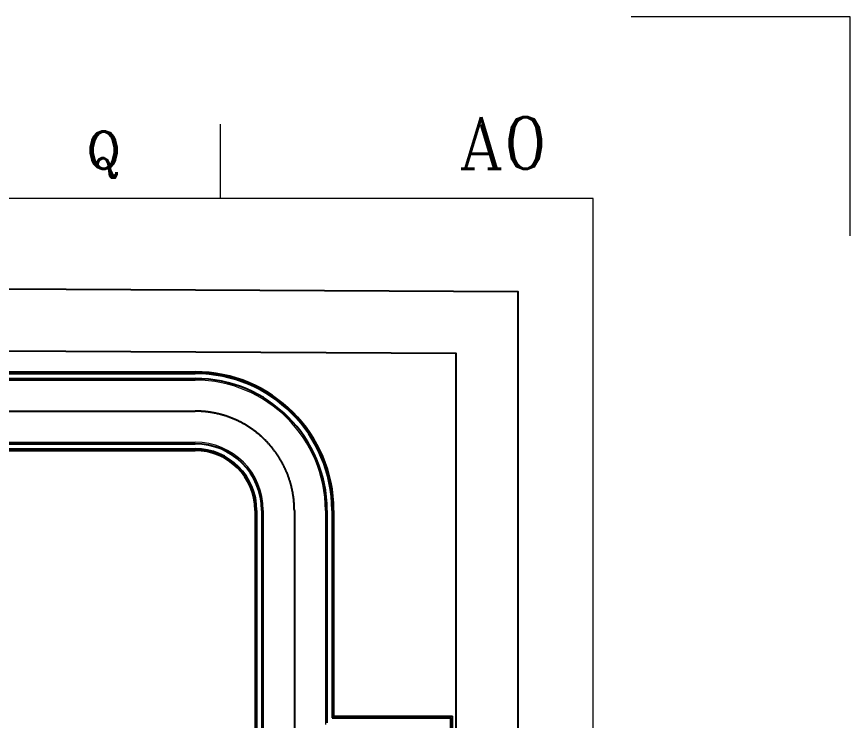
# Model space of a CAD drawing. Header units: millimetres. Extents: x -300 to 383236, y -195106 to -144646.
# Drawn here: x 66202 to 71040, y -148732 to -144646 of the extents above; entities that cross this region are included whole.
import ezdxf

# ---------------------------------------------------------------- set-up
doc = ezdxf.new("R2010")
doc.units = ezdxf.units.MM
doc.header["$LTSCALE"] = 60
doc.linetypes.add('CENTER', pattern=[2, 1.25, -0.25, 0.25, -0.25])
for name, color, linetype in [('1', 7, 'Continuous'), ('C_CEN', 1, 'CENTER'), ('SITE BOUNDARY-AP', 4, 'xxx'), ('나중에 삭제', 7, 'Continuous')]:
    doc.layers.add(name, color=color, linetype=linetype)
for name, color, linetype, lineweight in [('DITCH', 7, 'Continuous', 0), ('ROAD', 4, 'Continuous', 0), ('TAN-TIT', 30, 'Continuous', 0)]:
    doc.layers.add(name, color=color, linetype=linetype, lineweight=lineweight)
doc.styles.add('COM', font='COMPLEX', dxfattribs={"height": 5})
doc.styles.get("Standard").update_dxf_attribs({"font": 'romans.shx', "width": 0.75, "bigfont": 'whgtxt.shx'})
doc.linetypes.add('xxx', pattern='A,0.25,-0.022286,["xxx",Standard,S=0.1,R=0,X=0,Y=-0.035957],-0.221744', length=0.49403)

# ---------------------------------------------------------------- blocks, each defined once
blk = doc.blocks.new('KEY PLAN_NEW')
at = {"layer": 'C_CEN', "color": 253, "linetype": 'CENTER', "lineweight": -3, "ltscale": 10}
for p, q in [((-1475.3, -411.5), (-769.9, -411.5)), ((-577.9, -603.5), (-577.9, -1871.9))]:
    blk.add_line(p, q, dxfattribs=at)
blk.add_arc((-769.9, -603.5), 192, 0, 90, dxfattribs=at)
at = {"layer": 'DITCH', "color": 253, "lineweight": -3}
for p, q in [((-1475, -335.5), (-769.9, -335.5)), ((-1475, -338.5), (-769.9, -338.5)), ((-1475, -348.5), (-769.9, -348.5)), ((-1475, -474.5), (-769.9, -474.5)), ((-1475, -484.5), (-769.9, -484.5)), ((-1475, -487.5), (-769.9, -487.5)), ((-653.9, -603.5), (-653.9, -1871.9)), ((-650.9, -603.5), (-650.9, -1871.9)), ((-640.9, -603.5), (-640.9, -1871.9)), ((-514.9, -603.5), (-514.9, -1014.9)), ((-504.9, -603.5), (-504.9, -1004.9)), ((-501.9, -603.5), (-501.9, -1001.9)), ((-504.9, -1004.9), (-274.9, -1004.9)), ((-501.9, -1001.9), (-271.9, -1001.9)), ((-274.9, -1884.9), (-274.9, -1004.9)), ((-271.9, -1887.9), (-271.9, -1001.9))]:
    blk.add_line(p, q, dxfattribs=at)
for radius in [268, 265, 255, 129, 119, 116]:
    blk.add_arc((-769.9, -603.5), radius, 0, 90, dxfattribs=at)
at = {"layer": 'ROAD', "color": 253}
for p, q in [((-1475.3, -351.5), (-769.9, -351.5)), ((-1475.3, -471.5), (-769.9, -471.5)), ((-637.9, -603.5), (-637.9, -1871.9)), ((-517.9, -603.5), (-517.9, -1017.9))]:
    blk.add_line(p, q, dxfattribs=at)
for radius in [252, 132]:
    blk.add_arc((-769.9, -603.5), radius, 0, 90, dxfattribs=at)
at = {"layer": 'SITE BOUNDARY-AP', "color": 253, "linetype": 'Continuous', "ltscale": 10000, "flags": 128}
for points in [[(-1643.9, -2144.6), (-1643.9, -2344.4), (-145, -2344.4), (-145, -180.4), (-1644.1, -172.6), (-1643.9, -307.5)], [(-1523.2, -2224.4), (-265, -2224.4), (-265, -299.7), (-1523.9, -293.3), (-1523.8, -307.5)]]:
    blk.add_lwpolyline(points, dxfattribs=at)
at = {"layer": 'TAN-TIT'}
blk.add_lwpolyline([(-3958.6, -3083.9), (0, -3083.9), (0, 0), (-3958.6, 0)], close=True, dxfattribs=at)
blk = doc.blocks.new('BORDER')
at = {"layer": 'TAN-TIT', "linetype": 'Continuous'}
for p, q in [((237800, 168200), (233559, 168200)), ((237800, 163959), (237800, 168200))]:
    blk.add_line(p, q, dxfattribs=at)
at = {"layer": 'TAN-TIT'}
for p, q in [((225613, 164680), (225613, 166122)), ((232823, 164680), (4977, 164680)), ((232823, 3520), (232823, 164680))]:
    blk.add_line(p, q, dxfattribs=at)
at = {"layer": '나중에 삭제', "color": 30, "lineweight": 0}
for p, q in [((232823, 164680), (193237, 164680)), ((232823, 133841), (232823, 164680))]:
    blk.add_line(p, q, dxfattribs=at)
at = {"layer": 'TAN-TIT', "style": 'COM'}
for s, height, p in [('A0', 1000, (230228, 165257)), ('Q', 721, (223017, 165257))]:
    blk.add_text(s, height=height, dxfattribs=at).set_placement(p)

msp = doc.modelspace()

# ---------------------------------------------------------------- block references
at = {"xscale": 3, "yscale": 3, "zscale": 3}
msp.add_blockref('KEY PLAN_NEW', (69547, -145702.1), dxfattribs=at)
at = {"layer": '1', "xscale": 0.3, "yscale": 0.3, "zscale": 0.3}
msp.add_blockref('BORDER', (-300, -195106.1), dxfattribs=at)

doc.saveas('drawing.dxf')
